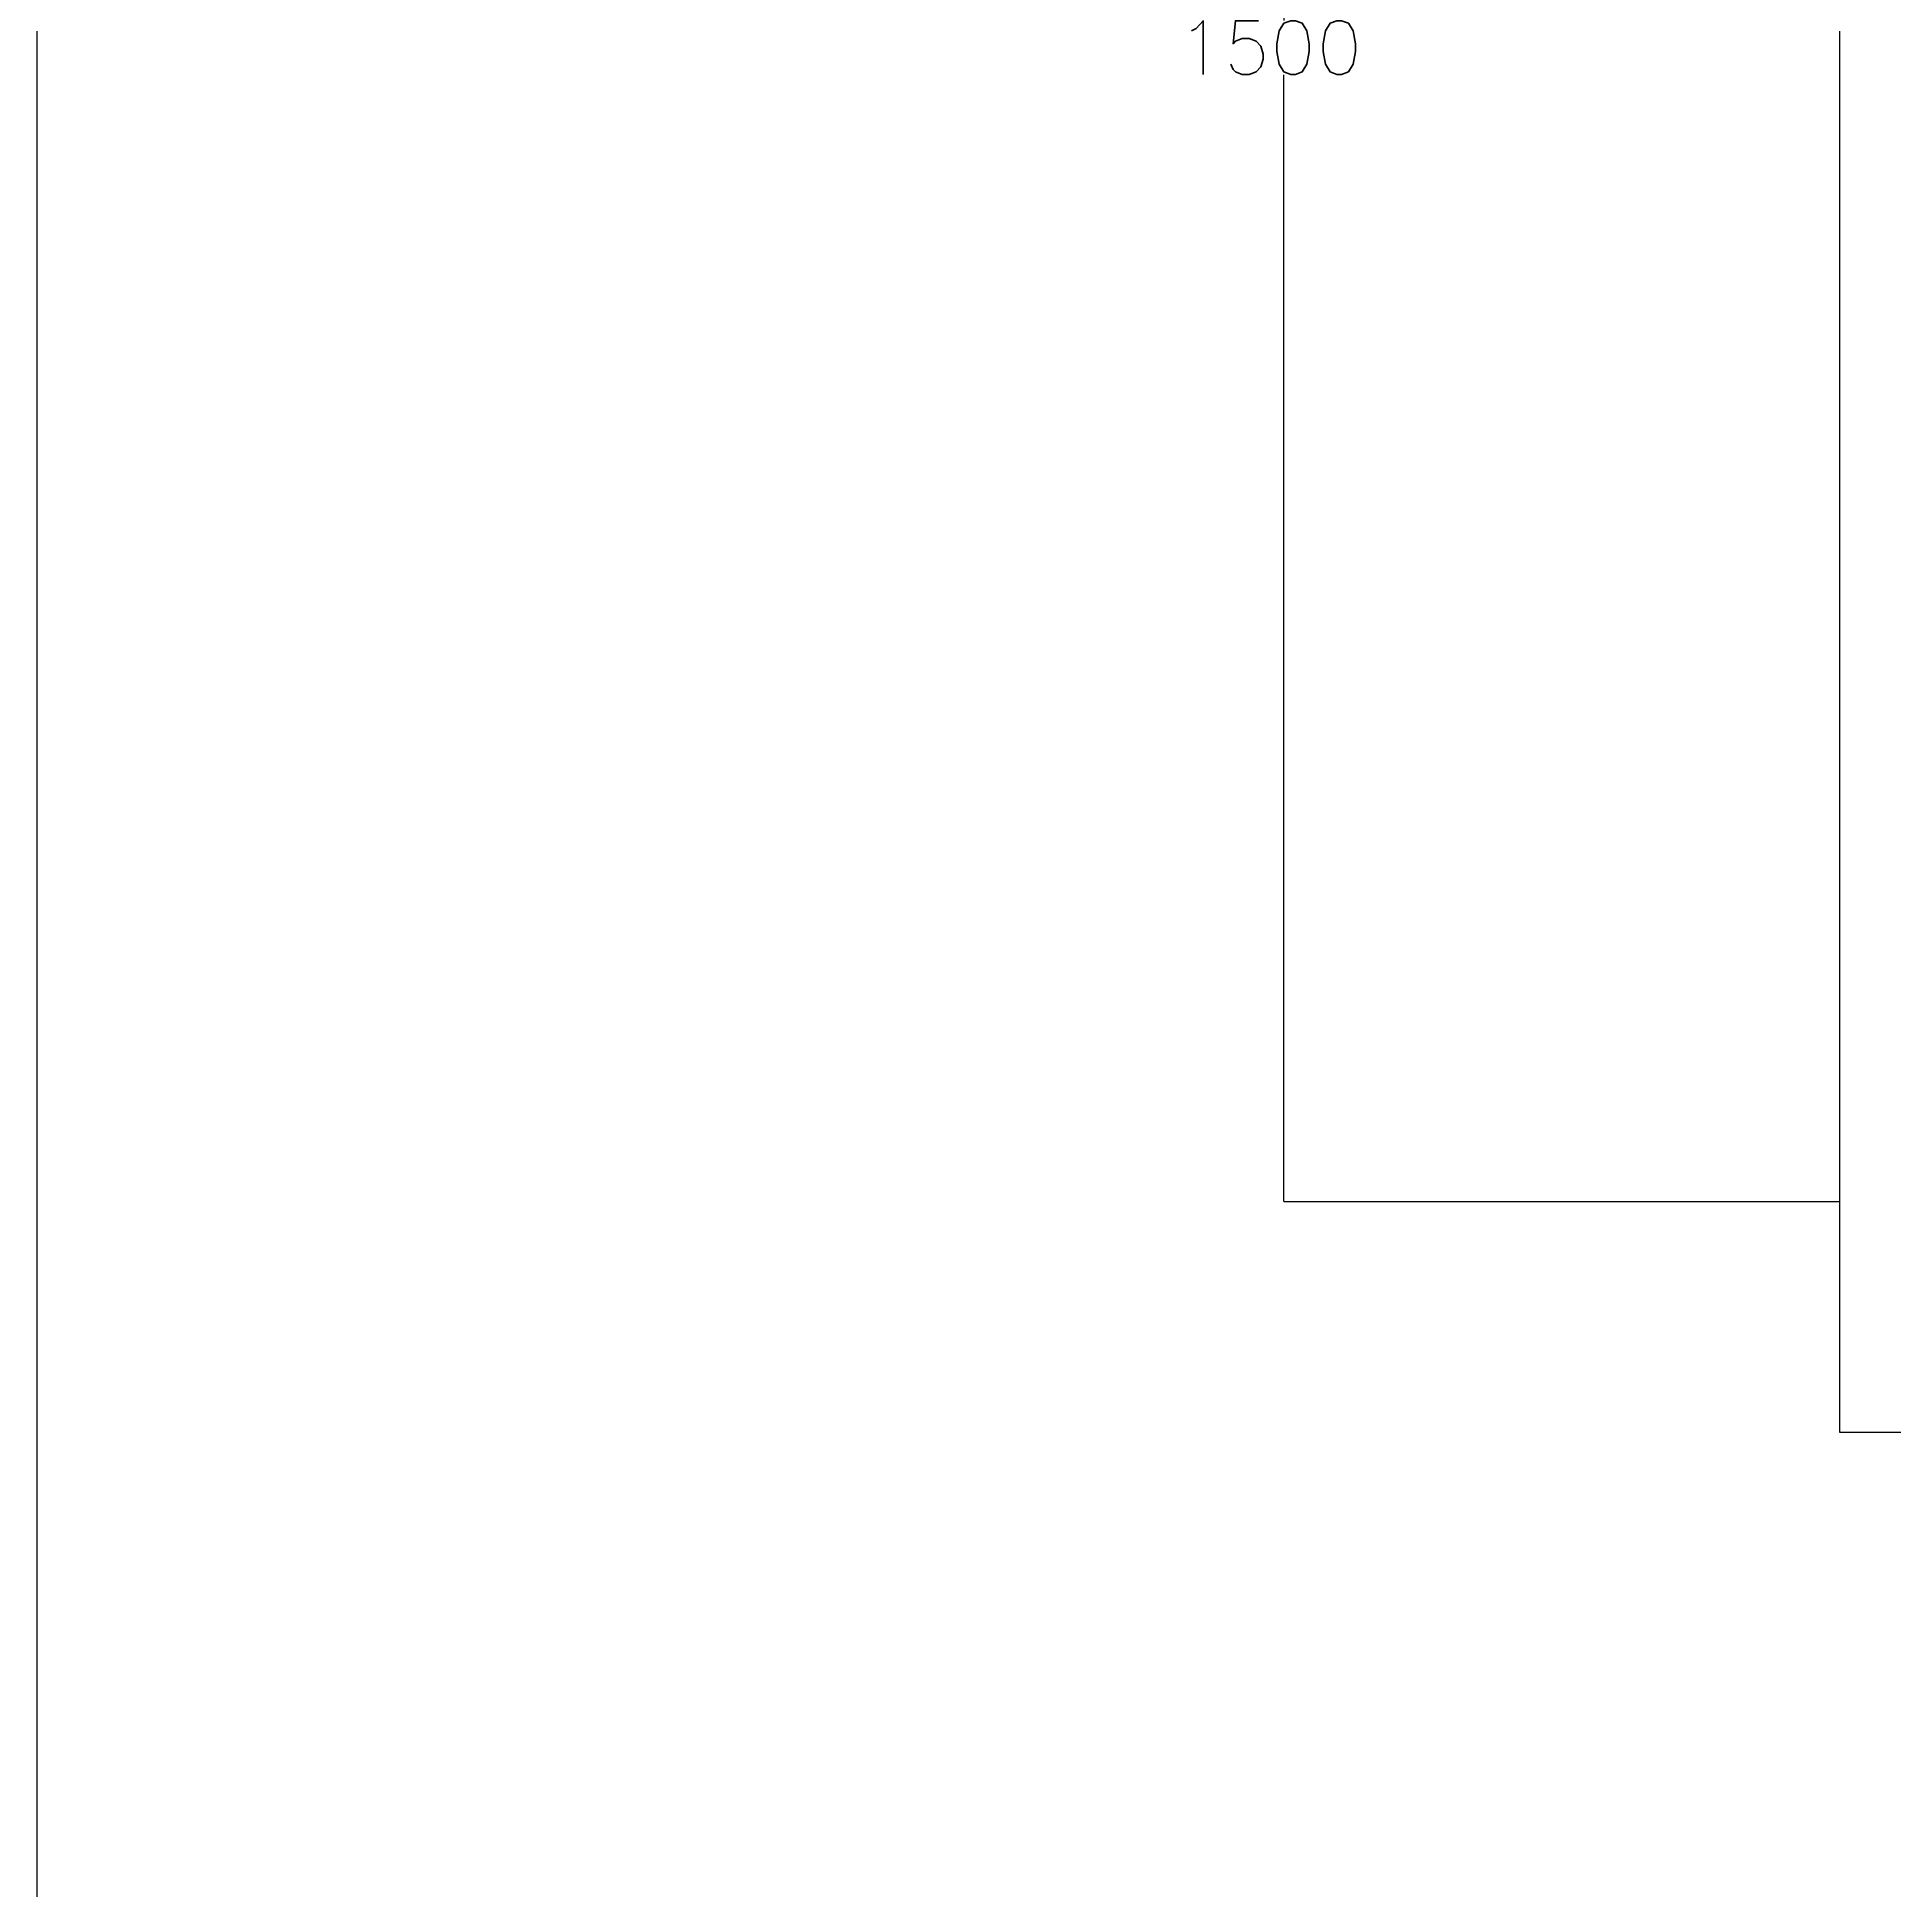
# Model space of a CAD drawing. Extents: x -4409 to 83729, y -39415 to 28842.
# Drawn here: x 14157 to 15364, y 19535 to 20739 of the extents above; entities that cross this region are included whole.
import ezdxf

# ---------------------------------------------------------------- set-up
doc = ezdxf.new("R2010")
doc.units = 0
doc.layers.get('DEFPOINTS').update_dxf_attribs({"linetype": 'CONTINUOUS'})
doc.layers.add('WWW_CADBLOCKSFREE_COM', color=7, linetype='CONTINUOUS')
doc.styles.add('ROMANS', font='ROMANS.shx')
doc.dimstyles.get("Standard").update_dxf_attribs({"dimtxt": 2.5, "dimasz": 2.5, "dimexe": 1.25, "dimexo": 0.625, "dimtad": 1, "dimcen": 2.5, "dimazin": 3, "dimtfac": 1, "dimtmove": 0, "dimatfit": 3})

# ---------------------------------------------------------------- blocks, each defined once
blk = doc.blocks.new('*D13')
at = {"layer": 'DEFPOINTS', "color": 0}
for p in [(15328.6, 21482.6), (14967.5, 19982.6), (15328.6, 19982.6)]:
    blk.add_point(p, dxfattribs=at)
at = {"layer": 'WWW_CADBLOCKSFREE_COM', "color": 252}
for p, q in [((15328.6, 21482.6), (14967.4, 21482.6)), ((14967.5, 21482.4), (14967.5, 20750.2)), ((14967.5, 19982.8), (14967.5, 20715)), ((15328.6, 19982.6), (14967.4, 19982.6))]:
    blk.add_line(p, q, dxfattribs=at)
for points in [[(14967.5, 21482.4), (14967.6, 21482.4), (14967.5, 21482.6)], [(14967.5, 19982.8), (14967.6, 19982.8), (14967.5, 19982.6)]]:
    blk.add_solid(points, dxfattribs=at)
at = {"layer": 'WWW_CADBLOCKSFREE_COM', "color": 6, "linetype": 'CONTINUOUS', "style": 'ROMANS'}
blk.add_text('1500', height=35, dxfattribs=at).set_placement((14898.4, 20715.1))

msp = doc.modelspace()

# ---------------------------------------------------------------- linework, layer by layer
at = {"layer": 'WWW_CADBLOCKSFREE_COM'}
for p, q in [((15328.644, 19832.608), (15328.644, 21632.608)), ((16778.644, 19832.608), (15328.644, 19832.608))]:
    msp.add_line(p, q, dxfattribs=at)
at = {"layer": 'WWW_CADBLOCKSFREE_COM', "color": 8}
msp.add_lwpolyline([(14157.307, 22332.931), (25574.954, 22332.931), (25574.954, 6113.264), (14157.307, 6113.264)], close=True, dxfattribs=at)
msp.add_lwpolyline([(14157.307, 22332.931), (25574.954, 22332.931), (25574.954, 6113.264), (14157.307, 6113.264)], close=True, dxfattribs=at)

# ---------------------------------------------------------------- dimensions: what is measured, and where the dimension line sits
at = {"layer": 'WWW_CADBLOCKSFREE_COM'}
dim = msp.add_linear_dim(base=(14967.536, 19982.608), p1=(15328.644, 21482.608), p2=(15328.644, 19982.608), angle=90, dimstyle='Standard', dxfattribs=at)
dim.commit()
dim.dimension.update_dxf_attribs({"geometry": '*D13', "text_midpoint": (14967.536, 20732.608)})

doc.saveas('drawing.dxf')
